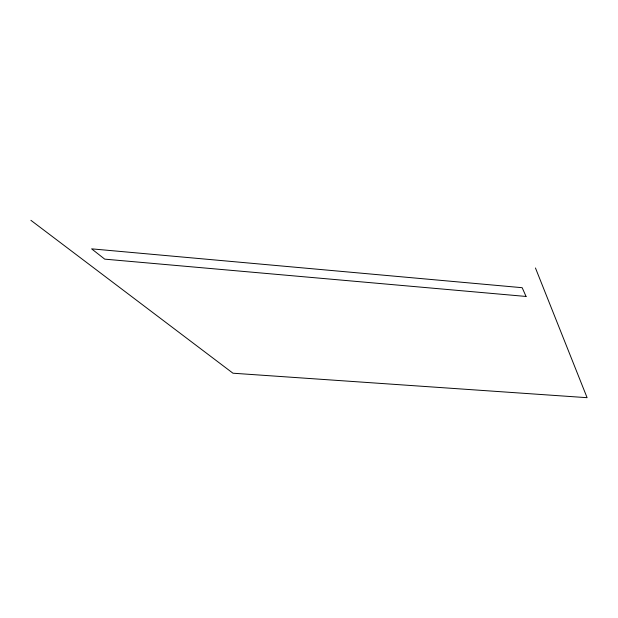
<?xml version="1.0" encoding="UTF-8"?>
<svg xmlns="http://www.w3.org/2000/svg" width="618" height="618" viewBox="0 0 618 618"><rect width="100%" height="100%" fill="white"/><g stroke="black" fill="none" stroke-linecap="round" stroke-linejoin="round"><path stroke-width="0.93" d="M30.9 220.317L232.963 373.21L587.1 397.683L535.451 267.973M526.057 296.455L104.728 259.143L91.603 248.845L522.171 287.702L526.057 296.455"/></g></svg>
